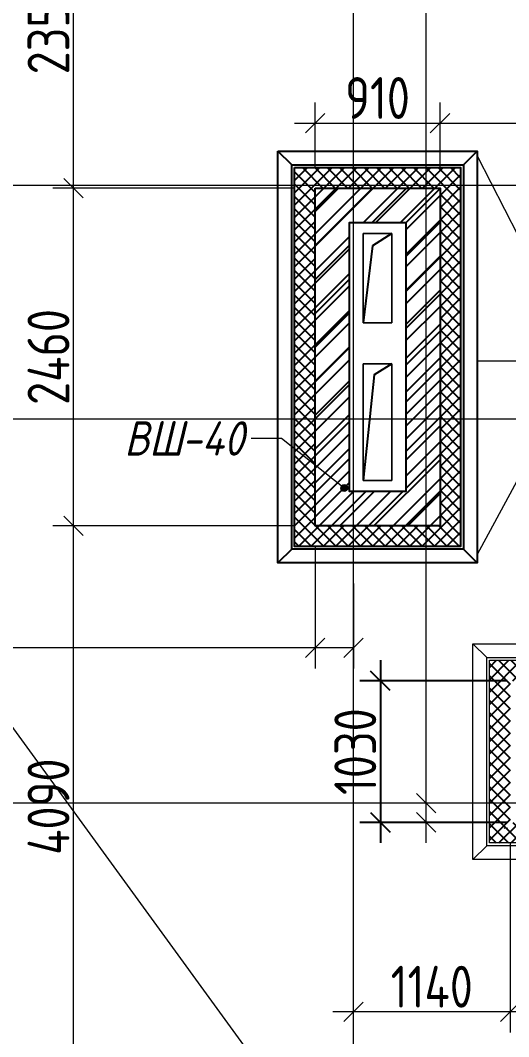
# Model space of a CAD drawing. Header units: millimetres. Extents: x -68946 to 690821, y -552984 to 293768.
# Drawn here: x 166491 to 170047, y -532555 to -525154 of the extents above; entities that cross this region are included whole.
import ezdxf

# ---------------------------------------------------------------- set-up
doc = ezdxf.new("R2010")
doc.units = ezdxf.units.MM
doc.linetypes.add('ADSK_Линия сетки', pattern=[2500, 2000, -250, 0, -250])
doc.layers.get('Defpoints').update_dxf_attribs({"color": 250})
for name, color, linetype, lineweight in [('0) блоки', 250, 'Continuous', 25), ('Аннотация', 250, 'Continuous', 20), ('Крыша', 7, 'Continuous', 5), ('Обобщенные модели', 250, 'Continuous', 9), ('Оси', 250, 'Continuous', 9), ('Перекрытие', 7, 'Continuous', 9), ('Размеры', 7, 'Continuous', 9), ('Стены перегородки', 7, 'Continuous', 13), ('Стены штриховка', 250, 'Continuous', 9)]:
    doc.layers.add(name, color=color, linetype=linetype, lineweight=lineweight)
doc.styles.add('GOST Common_2', font='', dxfattribs={"width": 0.8, "height": 350})
doc.styles.add('GOST Common_I', font='', dxfattribs={"width": 0.9, "height": 250})
doc.styles.add('А3', font='ГОСТ тип А.ttf')
doc.styles.get('GOST Common_2').set_extended_font_data('GOST Common')
doc.styles.get('GOST Common_I').set_extended_font_data('GOST Common', italic=True)
doc.dimstyles.new('ADSK_Основной_2_мм_1', dxfattribs={"dimscale": 304.8, "dimtxt": 201.142999, "dimasz": 0.463911, "dimexe": 0.492126, "dimexo": 0.492126, "dimgap": 0.098425, "dimtad": 1, "dimdec": 0, "dimdsep": 46, "dimtxsty": 'GOST Common_2', "dimblk1": 'OBLIQUE', "dimblk2": 'OBLIQUE', "dimsah": 1, "dimcen": 0.09, "dimdle": 0.492126, "dimazin": 0, "dimtfac": 1, "dimtdec": 4, "dimtix": 1, "dimtmove": 0, "dimatfit": 3, "dimfxl": 1, "dimtvp": 1, "dimtolj": 1, "dimtzin": 0, "dimlwd": 9, "dimlwe": 9, "dimarcsym": 2})
doc.dimstyles.new('ADSK_Основной_2_мм_2', dxfattribs={"dimscale": 304.8, "dimtxt": 201.142999, "dimasz": 0.463911, "dimexe": 0.492126, "dimexo": 0.492126, "dimgap": 0.098425, "dimtad": 1, "dimdec": 0, "dimdsep": 46, "dimtxsty": 'GOST Common_2', "dimblk1": 'OBLIQUE', "dimblk2": 'OBLIQUE', "dimsah": 1, "dimcen": 0.09, "dimdle": 0.492126, "dimazin": 0, "dimtfac": 1, "dimtdec": 4, "dimtix": 1, "dimtmove": 0, "dimatfit": 3, "dimfxl": 1, "dimtvp": 1, "dimtolj": 1, "dimtzin": 0, "dimarcsym": 2})

# ---------------------------------------------------------------- blocks, each defined once
blk = doc.blocks.new('_Oblique')
at = {"color": 0, "linetype": 'ByBlock', "lineweight": -2}
blk.add_line((-0.5, -0.5), (0.5, 0.5), dxfattribs=at)
blk = doc.blocks.new('*D6326')
at = {"layer": 'Defpoints', "color": 0, "lineweight": 30, "transparency": 16777216}
for p in [(166878.4, -528835.6), (168637.2, -528835.6), (168867.2, -532925.6)]:
    blk.add_point(p, dxfattribs=at)
at = {"layer": 'Размеры', "color": 0, "lineweight": 9, "transparency": 16777216}
for p, q in [((166878.4, -533075.6), (166878.4, -528685.6)), ((168487.2, -528835.6), (166728.4, -528835.6)), ((168717.2, -532925.6), (166728.4, -532925.6))]:
    blk.add_line(p, q, dxfattribs=at)
at = {"layer": 'Размеры', "color": 0, "lineweight": 9, "transparency": 16777216, "xscale": 141.4, "yscale": 141.4, "zscale": 141.4}
for p, rotation in [((166878.4, -528835.6), 90), ((166878.4, -532925.6), 270)]:
    blk.add_blockref('_Oblique', p, dxfattribs=dict(at, rotation=rotation))
at = {"layer": 'Размеры', "color": 0, "transparency": 16777216, "insert": (166696, -530880.6), "char_height": 304.8, "width": 625.93, "attachment_point": 5, "rotation": 90, "style": 'А3'}
blk.add_mtext('\\A1;4090', dxfattribs=at)
blk = doc.blocks.new('*D6327')
at = {"layer": 'Defpoints', "color": 0, "lineweight": 30, "transparency": 16777216}
for p in [(166878.4, -526375.6), (168637.2, -526375.6), (168637.2, -528835.6)]:
    blk.add_point(p, dxfattribs=at)
at = {"layer": 'Размеры', "color": 0, "lineweight": 9, "transparency": 16777216}
for p, q in [((166878.4, -528985.6), (166878.4, -526225.6)), ((168487.2, -526375.6), (166728.4, -526375.6)), ((168487.2, -528835.6), (166728.4, -528835.6))]:
    blk.add_line(p, q, dxfattribs=at)
at = {"layer": 'Размеры', "color": 0, "lineweight": 9, "transparency": 16777216, "xscale": 141.4, "yscale": 141.4, "zscale": 141.4}
for p, rotation in [((166878.4, -526375.6), 90), ((166878.4, -528835.6), 270)]:
    blk.add_blockref('_Oblique', p, dxfattribs=dict(at, rotation=rotation))
at = {"layer": 'Размеры', "color": 0, "transparency": 16777216, "insert": (166696, -527605.6), "char_height": 304.8, "width": 605.475, "attachment_point": 5, "rotation": 90, "style": 'А3'}
blk.add_mtext('\\A1;2460', dxfattribs=at)
blk = doc.blocks.new('*D6328')
at = {"layer": 'Defpoints', "color": 0, "lineweight": 30, "transparency": 16777216}
for p in [(166878.4, -524030.6), (168607.2, -524030.6), (168637.2, -526376.6)]:
    blk.add_point(p, dxfattribs=at)
at = {"layer": 'Размеры', "color": 0, "lineweight": 9, "transparency": 16777216}
for p, q in [((166878.4, -526526.6), (166878.4, -523880.6)), ((168457.2, -524030.6), (166728.4, -524030.6)), ((168487.2, -526376.6), (166728.4, -526376.6))]:
    blk.add_line(p, q, dxfattribs=at)
at = {"layer": 'Размеры', "color": 0, "lineweight": 9, "transparency": 16777216, "xscale": 141.4, "yscale": 141.4, "zscale": 141.4}
for p, rotation in [((166878.4, -524030.6), 90), ((166878.4, -526376.6), 270)]:
    blk.add_blockref('_Oblique', p, dxfattribs=dict(at, rotation=rotation))
at = {"layer": 'Размеры', "color": 0, "transparency": 16777216, "insert": (166696, -525203.6), "char_height": 304.8, "width": 605.475, "attachment_point": 5, "rotation": 90, "style": 'А3'}
blk.add_mtext('\\A1;2350', dxfattribs=at)
blk = doc.blocks.new('*D6346')
at = {"layer": 'Defpoints', "color": 0, "lineweight": 30, "transparency": 16777216}
for p in [(170057.2, -530994.5), (173947.2, -530994.5), (170057.2, -532373.9)]:
    blk.add_point(p, dxfattribs=at)
at = {"layer": 'Размеры', "color": 0, "lineweight": 9, "transparency": 16777216}
for p, q in [((170057.2, -531144.5), (170057.2, -532523.9)), ((173947.2, -531144.5), (173947.2, -532523.9)), ((174097.2, -532373.9), (169907.2, -532373.9))]:
    blk.add_line(p, q, dxfattribs=at)
at = {"layer": 'Размеры', "color": 0, "lineweight": 9, "transparency": 16777216, "xscale": 141.4, "yscale": 141.4, "zscale": 141.4, "rotation": 180}
blk.add_blockref('_Oblique', (170057.2, -532373.9), dxfattribs=at)
at = {"layer": 'Размеры', "color": 0, "lineweight": 9, "transparency": 16777216, "xscale": 141.4, "yscale": 141.4, "zscale": 141.4}
blk.add_blockref('_Oblique', (173947.2, -532373.9), dxfattribs=at)
at = {"layer": 'Размеры', "color": 0, "transparency": 16777216, "insert": (172002.2, -532191.5), "char_height": 304.8, "width": 605.475, "attachment_point": 5, "style": 'А3'}
blk.add_mtext('\\A1;3890', dxfattribs=at)
blk = doc.blocks.new('*D6347')
at = {"layer": 'Defpoints', "color": 0, "lineweight": 30, "transparency": 16777216}
for p in [(170057.2, -530994.5), (168917.2, -532373.9), (168917.2, -532473.9)]:
    blk.add_point(p, dxfattribs=at)
at = {"layer": 'Размеры', "color": 0, "lineweight": 9, "transparency": 16777216}
for p, q in [((170057.2, -531144.5), (170057.2, -532523.9)), ((168917.2, -532323.9), (168917.2, -532223.9)), ((170207.2, -532373.9), (168767.2, -532373.9))]:
    blk.add_line(p, q, dxfattribs=at)
at = {"layer": 'Размеры', "color": 0, "lineweight": 9, "transparency": 16777216, "xscale": 141.4, "yscale": 141.4, "zscale": 141.4, "rotation": 180}
blk.add_blockref('_Oblique', (168917.2, -532373.9), dxfattribs=at)
at = {"layer": 'Размеры', "color": 0, "lineweight": 9, "transparency": 16777216, "xscale": 141.4, "yscale": 141.4, "zscale": 141.4}
blk.add_blockref('_Oblique', (170057.2, -532373.9), dxfattribs=at)
at = {"layer": 'Размеры', "color": 0, "transparency": 16777216, "insert": (169487.2, -532191.5), "char_height": 304.8, "width": 560.473, "attachment_point": 5, "style": 'А3'}
blk.add_mtext('\\A1;1140', dxfattribs=at)
blk = doc.blocks.new('*D6352')
at = {"layer": 'Defpoints', "color": 0, "lineweight": 30, "transparency": 16777216}
for p in [(169547.2, -525902), (168637.2, -526375.6), (169547.2, -526375.6)]:
    blk.add_point(p, dxfattribs=at)
at = {"layer": 'Размеры', "color": 0, "lineweight": 9, "transparency": 16777216}
for p, q in [((168637.2, -526225.6), (168637.2, -525752)), ((169547.2, -526225.6), (169547.2, -525752)), ((168487.2, -525902), (169697.2, -525902))]:
    blk.add_line(p, q, dxfattribs=at)
at = {"layer": 'Размеры', "color": 0, "lineweight": 9, "transparency": 16777216, "xscale": 141.4, "yscale": 141.4, "zscale": 141.4, "rotation": 180}
blk.add_blockref('_Oblique', (168637.2, -525902), dxfattribs=at)
at = {"layer": 'Размеры', "color": 0, "lineweight": 9, "transparency": 16777216, "xscale": 141.4, "yscale": 141.4, "zscale": 141.4}
blk.add_blockref('_Oblique', (169547.2, -525902), dxfattribs=at)
at = {"layer": 'Размеры', "color": 0, "transparency": 16777216, "insert": (169092.2, -525719.6), "char_height": 304.8, "width": 454.106, "attachment_point": 5, "style": 'А3'}
blk.add_mtext('\\A1;910', dxfattribs=at)
blk = doc.blocks.new('*D6353')
at = {"layer": 'Defpoints', "color": 0, "lineweight": 30, "transparency": 16777216}
for p in [(174737.4, -525902), (169547.2, -526375.6), (174737.4, -526658)]:
    blk.add_point(p, dxfattribs=at)
at = {"layer": 'Размеры', "color": 0, "lineweight": 9, "transparency": 16777216}
for p, q in [((169547.2, -526225.6), (169547.2, -525752)), ((174737.4, -526508), (174737.4, -525752)), ((169397.2, -525902), (174887.4, -525902))]:
    blk.add_line(p, q, dxfattribs=at)
at = {"layer": 'Размеры', "color": 0, "lineweight": 9, "transparency": 16777216, "xscale": 141.4, "yscale": 141.4, "zscale": 141.4, "rotation": 180}
blk.add_blockref('_Oblique', (169547.2, -525902), dxfattribs=at)
at = {"layer": 'Размеры', "color": 0, "lineweight": 9, "transparency": 16777216, "xscale": 141.4, "yscale": 141.4, "zscale": 141.4}
blk.add_blockref('_Oblique', (174737.4, -525902), dxfattribs=at)
at = {"layer": 'Размеры', "color": 0, "transparency": 16777216, "insert": (172142.3, -525719.6), "char_height": 304.8, "width": 560.473, "attachment_point": 5, "style": 'А3'}
blk.add_mtext('\\A1;5190', dxfattribs=at)
blk = doc.blocks.new('*D6407')
at = {"layer": 'Defpoints', "color": 0, "lineweight": 30, "transparency": 16777216}
for p in [(168637.2, -528835.6), (168917.2, -529105.6), (168917.2, -529723.7)]:
    blk.add_point(p, dxfattribs=at)
at = {"layer": 'Размеры', "color": 0, "lineweight": 9, "transparency": 16777216}
for p, q in [((168637.2, -528985.6), (168637.2, -529873.7)), ((168917.2, -529255.6), (168917.2, -529873.7)), ((168637.2, -529723.7), (109903.3, -529723.7)), ((168917.2, -529723.7), (168487.2, -529723.7))]:
    blk.add_line(p, q, dxfattribs=at)
at = {"layer": 'Размеры', "color": 0, "lineweight": 9, "transparency": 16777216, "xscale": 141.4, "yscale": 141.4, "zscale": 141.4, "rotation": 180}
blk.add_blockref('_Oblique', (168637.2, -529723.7), dxfattribs=at)
at = {"layer": 'Размеры', "color": 0, "lineweight": 9, "transparency": 16777216, "xscale": 141.4, "yscale": 141.4, "zscale": 141.4}
blk.add_blockref('_Oblique', (168917.2, -529723.7), dxfattribs=at)
at = {"layer": 'Размеры', "color": 0, "transparency": 16777216, "insert": (110222.9, -529541.3), "char_height": 304.8, "attachment_point": 5, "style": 'А3'}
blk.add_mtext('\\A1;280', dxfattribs=at)
blk = doc.blocks.new('*D6408')
at = {"layer": 'Defpoints', "color": 0, "lineweight": 30, "transparency": 16777216}
for p in [(169446.6, -530854.5), (170057.2, -530854.5), (170057.2, -530994.5)]:
    blk.add_point(p, dxfattribs=at)
at = {"layer": 'Размеры', "color": 0, "lineweight": 9, "transparency": 16777216}
for p, q in [((169446.6, -530854.5), (169446.6, -475201.3)), ((169907.2, -530854.5), (169296.6, -530854.5)), ((169446.6, -531144.5), (169446.6, -530854.5)), ((169907.2, -530994.5), (169296.6, -530994.5))]:
    blk.add_line(p, q, dxfattribs=at)
at = {"layer": 'Размеры', "color": 0, "lineweight": 9, "transparency": 16777216, "xscale": 141.4, "yscale": 141.4, "zscale": 141.4}
for p, rotation in [((169446.6, -530854.5), 90), ((169446.6, -530994.5), 270)]:
    blk.add_blockref('_Oblique', p, dxfattribs=dict(at, rotation=rotation))
at = {"layer": 'Размеры', "color": 0, "transparency": 16777216, "insert": (169264.2, -475505.6), "char_height": 304.8, "attachment_point": 5, "rotation": 90, "style": 'А3'}
blk.add_mtext('\\A1;140', dxfattribs=at)
blk = doc.blocks.new('*D6428')
at = {"layer": 'Defpoints', "color": 0, "lineweight": 30, "transparency": 16777216}
for p in [(170187.2, -529964.5), (169112.6, -530994.5), (170187.2, -530994.5)]:
    blk.add_point(p, dxfattribs=at)
at = {"layer": 'Размеры', "color": 0, "lineweight": -2, "transparency": 16777216}
for p, q in [((169112.6, -529814.5), (169112.6, -531144.5)), ((170037.2, -529964.5), (168962.6, -529964.5)), ((170037.2, -530994.5), (168962.6, -530994.5))]:
    blk.add_line(p, q, dxfattribs=at)
at = {"layer": 'Размеры', "color": 0, "lineweight": -2, "transparency": 16777216, "xscale": 141.4, "yscale": 141.4, "zscale": 141.4}
for p, rotation in [((169112.6, -529964.5), 90), ((169112.6, -530994.5), 270)]:
    blk.add_blockref('_Oblique', p, dxfattribs=dict(at, rotation=rotation))
at = {"layer": 'Размеры', "color": 0, "transparency": 16777216, "insert": (168930.2, -530479.5), "char_height": 304.8, "attachment_point": 5, "rotation": 90, "style": 'А3'}
blk.add_mtext('\\A1;1030', dxfattribs=at)
blk = doc.blocks.new('йуф')
at = {"color": 7}
for points in [[(11886.1, 17875), (13336.1, 17875), (13336.1, 14875), (11886.1, 14875)], [(11986.1, 17775), (13236.1, 17775), (13236.1, 14975), (11986.1, 14975)], [(12006.1, 17755), (13216.1, 17755), (13216.1, 14995), (12006.1, 14995)], [(12156.1, 17605), (13066.1, 17605), (13066.1, 15145), (12156.1, 15145)], [(12406.1, 17355), (12816.1, 17355), (12816.1, 15395), (12406.1, 15395)]]:
    blk.add_lwpolyline(points, close=True, dxfattribs=at)
for points in [[(12716.1, 17275), (12575.6, 17185.3), (12506.1, 16625)], [(12716.1, 16325), (12586.8, 16244.5), (12506.1, 15475)]]:
    blk.add_lwpolyline(points, dxfattribs=at)

msp = doc.modelspace()

# ---------------------------------------------------------------- hatches: boundary and pattern name
at = {"true_color": 0x000000}
h = msp.add_hatch(dxfattribs=at)
h.set_pattern_fill('ANSI37', color=18, scale=20)
h.set_pattern_definition([(45, (23667.23, -543980.64), (-44.90128, 44.90128), []), (135, (23667.23, -543980.64), (-44.90128, -44.90128), [])])
h.paths.add_polyline_path([(168487.2298, -528055.6404), (168637.2298, -528055.6404), (168637.2298, -526375.6404), (168917.2308, -526375.6404), (168917.2308, -526355.5807), (168487.2298, -526355.5807)])
h.paths.add_polyline_path([(168917.2308, -526355.5807), (168917.2308, -526225.6404), (168487.2298, -526225.6404), (168487.2298, -526355.5807)])
h.paths.add_polyline_path([(169697.2298, -526355.5807), (169697.2298, -526225.6404), (168917.2308, -526225.6404), (168917.2308, -526355.5807)])
h.paths.add_polyline_path([(169547.2298, -528055.6404), (169697.2298, -528055.6404), (169697.2298, -526355.5807), (168917.2308, -526355.5807), (168917.2308, -526375.6404), (169547.2298, -526375.6404)])
h.paths.add_polyline_path([(169547.2298, -528835.6398), (168917.2308, -528835.6398), (168917.2308, -528985.6398), (169697.2298, -528985.6398), (169697.2298, -528055.6404), (169547.2298, -528055.6404)])
h.paths.add_polyline_path([(168637.2298, -528835.6398), (168637.2298, -528392.3581), (168487.2298, -528274.008), (168487.2298, -528985.6398), (168917.2308, -528985.6398), (168917.2308, -528835.6398)])
h.paths.add_polyline_path([(168487.2298, -528274.008), (168637.2298, -528392.3581), (168637.2298, -528055.6404), (168487.2298, -528055.6404)])
h = msp.add_hatch(dxfattribs=at)
h.set_pattern_fill('ANSI32', color=18, scale=20)
h.set_pattern_definition([(45, (23667.23, -543980.64), (-134.70384, 134.70384), []), (45, (23757.03, -543980.64), (-134.70384, 134.70384), [])])
h.paths.add_polyline_path([(168637.2298, -528055.6404), (168887.2298, -528055.6404), (168887.2298, -526625.6404), (168917.2308, -526625.6404), (168917.2308, -526375.6404), (168637.2298, -526375.6404)])
h.paths.add_polyline_path([(168887.2298, -528055.6404), (168637.2298, -528055.6404), (168637.2298, -528392.3581), (168829.8022, -528544.2979, -0.711494314), (168874.4288, -528559.7832, -1), (168824.4288, -528559.7832, -0.168569468), (168829.8022, -528544.2979), (168637.2298, -528392.3581), (168637.2298, -528835.6398), (168917.2308, -528835.6398), (168917.2308, -528585.6398), (168887.2298, -528585.6398)])
h.paths.add_polyline_path([(168917.2308, -528585.6398), (168917.2308, -528835.6398), (169547.2298, -528835.6398), (169547.2298, -528055.6404), (169297.2298, -528055.6404), (169297.2298, -528585.6398)])
h.paths.add_polyline_path([(169547.2298, -526375.6404), (168917.2308, -526375.6404), (168917.2308, -526625.6404), (169297.2298, -526625.6404), (169297.2298, -528055.6404), (169547.2298, -528055.6404)])
h = msp.add_hatch(dxfattribs=at)
h.set_pattern_fill('ANSI37', color=18, scale=20)
h.set_pattern_definition([(45, (242167.53, -434885.63), (-44.90128, 44.90128), []), (135, (242167.53, -434885.63), (-44.90128, -44.90128), [])])
h.paths.add_polyline_path([(169907.2079, -529814.5211), (169907.2079, -531144.5211), (171217.2079, -531144.5211), (171217.2079, -530994.5211), (170057.2079, -530994.5211), (170057.2079, -529964.5211), (171217.2079, -529964.5211), (171217.2079, -529814.5211)])
at = {"layer": '0) блоки'}
h = msp.add_hatch(dxfattribs=at)
h.set_pattern_fill('ANSI31', color=256, scale=55)
h.paths.add_polyline_path([(168637.2288, -526375.6404), (169547.2288, -526375.6404), (169547.2288, -528835.6398), (168637.2288, -528835.6398)])
h.paths.add_polyline_path([(169297.2288, -528585.6398), (168887.2288, -528585.6398), (168887.2288, -526625.6404), (169297.2288, -526625.6404)], flags=16)
h = msp.add_hatch(dxfattribs=at)
h.set_pattern_fill('ANSI31', color=256, scale=55)
h.paths.add_polyline_path([(169297.2288, -528585.6398), (168887.2288, -528585.6398), (168887.2288, -526625.6404), (169297.2288, -526625.6404)], flags=16)
h.paths.add_polyline_path([(168637.2288, -526375.6404), (169547.2288, -526375.6404), (169547.2288, -528835.6398), (168637.2288, -528835.6398)])
at = {"layer": 'Аннотация'}
h = msp.add_hatch(color=256, dxfattribs=at)
edge = h.paths.add_edge_path()
edge.add_arc((168849.4288, -528559.7832), 25, 0, 360)

# ---------------------------------------------------------------- linework, layer by layer
at = {"color": 7}
for p, q in [((168467.2298, -526205.6404), (168367.2298, -526105.6404)), ((169717.2298, -526205.6404), (169817.2298, -526105.6404)), ((168467.2298, -529005.6398), (168367.2298, -529105.6398)), ((169717.2298, -529005.6398), (169817.2298, -529105.6398))]:
    msp.add_line(p, q, dxfattribs=at)
at = {"layer": '0) блоки'}
for points in [[(168637.2288, -526375.6404), (169547.2288, -526375.6404), (169547.2288, -528835.6398), (168637.2288, -528835.6398)], [(169297.2288, -528585.6398), (168887.2288, -528585.6398), (168887.2288, -526625.6404), (169297.2288, -526625.6404)]]:
    msp.add_lwpolyline(points, close=True, dxfattribs=at)
at = {"layer": 'Аннотация'}
for p, q in [((168391.9184, -528198.8072), (168171.013, -528198.8072)), ((168849.4288, -528559.7832), (168391.9184, -528198.8072))]:
    msp.add_line(p, q, dxfattribs=at)
msp.add_circle((168849.4288, -528559.7832), 25, dxfattribs=at)
at = {"layer": 'Крыша'}
for p, q in [((169817.2298, -526141.5269), (170580.2158, -527633.1404)), ((168595.2079, -533271.4547), (164399.2437, -527510.1226)), ((169817.2298, -527633.1404), (170580.2158, -527633.1404)), ((170580.2158, -527633.1404), (169817.2298, -529044.9995))]:
    msp.add_line(p, q, dxfattribs=at)
at = {"layer": 'Обобщенные модели', "color": 7}
for p, q in [((168987.2298, -526705.6404), (169197.2298, -526705.6404)), ((168987.2298, -527355.6404), (168987.2298, -526705.6404)), ((168987.2298, -526705.6404), (168987.2298, -527355.6404)), ((169197.2298, -526705.6404), (168987.2298, -526705.6404)), ((169197.2298, -526705.6404), (169197.2298, -527355.6404)), ((169197.2298, -527355.6404), (169197.2298, -526705.6404)), ((169197.2298, -527355.6404), (168987.2298, -527355.6404)), ((168987.2298, -527355.6404), (169197.2298, -527355.6404)), ((168987.2298, -527655.6398), (169197.2298, -527655.6398)), ((168987.2298, -528505.6398), (168987.2298, -527655.6398)), ((168987.2298, -527655.6398), (168987.2298, -528505.6398)), ((169197.2298, -527655.6398), (168987.2298, -527655.6398)), ((169197.2298, -527655.6398), (169197.2298, -528505.6398)), ((169197.2298, -528505.6398), (169197.2298, -527655.6398)), ((169197.2298, -528505.6398), (168987.2298, -528505.6398)), ((168987.2298, -528505.6398), (169197.2298, -528505.6398))]:
    msp.add_line(p, q, dxfattribs=at)
at = {"layer": 'Оси', "linetype": 'ADSK_Линия сетки', "ltscale": 100}
for p, q in [((168917.2308, -547719.4803), (168917.2308, -482778.6358)), ((180488.1093, -526355.5807), (122987.2298, -526355.5807)), ((88763.207, -528055.6404), (180488.1093, -528055.6404)), ((180488.1093, -530855.5211), (122987.2298, -530855.5211))]:
    msp.add_line(p, q, dxfattribs=at)
at = {"layer": 'Перекрытие'}
for p, q in [((169887.2079, -529794.5211), (169787.2079, -529694.5211)), ((169787.2079, -531264.5211), (169887.2079, -531164.5211))]:
    msp.add_line(p, q, dxfattribs=at)
for points in [[(169787.2069, -529694.5211), (174217.2069, -529694.5211), (174217.2069, -531264.5211), (169787.2069, -531264.5211)], [(169787.2079, -529694.5211), (174217.2079, -529694.5211), (174217.2079, -531264.5211), (169787.2079, -531264.5211)], [(169887.2069, -529794.5211), (174117.2069, -529794.5211), (174117.2069, -531164.5211), (169887.2069, -531164.5211)], [(169887.2079, -529794.5211), (174117.2079, -529794.5211), (174117.2079, -531164.5211), (169887.2079, -531164.5211)]]:
    msp.add_lwpolyline(points, close=True, dxfattribs=at)
msp.add_lwpolyline([(171217.2079, -531144.5211), (169907.2079, -531144.5211), (169907.2079, -529814.5211), (171217.2079, -529814.5211)], dxfattribs=at)
at = {"layer": 'Стены перегородки'}
msp.add_line((168987.2079, -528125.6404), (168987.2079, -527855.6404), dxfattribs=at)
at = {"layer": 'Стены штриховка'}
for p, q in [((170015.2079, -531034.5931), (170015.2079, -531036.5931)), ((170015.2079, -531036.5931), (170017.2079, -531036.5931)), ((170037.2079, -531034.5931), (170037.2079, -531036.5931))]:
    msp.add_line(p, q, dxfattribs=at)

# ---------------------------------------------------------------- block references
at = {"color": 7}
msp.add_blockref('йуф', (156481.0838, -543980.641), dxfattribs=at)

# ---------------------------------------------------------------- texts
at = {"layer": 'Аннотация', "char_height": 250, "attachment_point": 1, "style": 'GOST Common_I'}
for s, insert, width in [('ВШ', (167248.2786, -528073.8072), 505.063125), ('-40', (167664.9973, -528073.8072), 613.290937)]:
    msp.add_mtext(s, dxfattribs=dict(at, insert=insert, width=width))

# ---------------------------------------------------------------- dimensions: what is measured, and where the dimension line sits
at = {"layer": 'Размеры'}
for base, p1, p2, override, picture, middle in [((169446.6109, -530854.5211), (170057.2079, -530994.5211), (170057.2079, -530854.5211), {"dimtxt": 1, "dimlfac": 1, "dimpost": '<>', "dimtxsty": 'А3', "dimfxl": 2070}, '*D6408', (169446.6109, -475505.5735)), ((166878.4161, -526375.6404), (168637.2298, -528835.6398), (168637.2298, -526375.6404), {"dimtxt": 1, "dimlfac": 1, "dimpost": '<>', "dimtxsty": 'А3', "dimfxl": 2070}, '*D6327', (166878.4161, -527605.6401)), ((166878.4161, -528835.6398), (168867.2079, -532925.6404), (168637.2298, -528835.6398), {"dimtxt": 1, "dimlfac": 1, "dimpost": '<>', "dimtxsty": 'А3', "dimfxl": 4290.078787}, '*D6326', (166878.4161, -530880.6401))]:
    dim = msp.add_linear_dim(base=base, p1=p1, p2=p2, angle=90, dimstyle='ADSK_Основной_2_мм_1', override=override, dxfattribs=at)
    dim.commit()
    dim.dimension.update_dxf_attribs({"geometry": picture, "text_midpoint": middle, "dimtype": 160})
dim = msp.add_linear_dim(base=(166878.4161, -524030.6404), p1=(168637.2298, -526376.6404), p2=(168607.2079, -524030.6404), angle=90, text='2350', dimstyle='ADSK_Основной_2_мм_1', override={"dimtxt": 1, "dimlfac": 1, "dimpost": '<>', "dimtxsty": 'А3', "dimfxl": 2540.96308}, dxfattribs=at)
dim.commit()
dim.dimension.update_dxf_attribs({"geometry": '*D6328', "text_midpoint": (166878.4161, -525203.6404), "dimtype": 160})
for base, p1, p2, override, picture, middle in [((169547.2298, -525902.0236), (168637.2298, -526375.6404), (169547.2298, -526375.6404), {"dimtxt": 1, "dimlfac": 1, "dimpost": '<>', "dimtxsty": 'А3', "dimfxl": 380}, '*D6352', (169092.2298, -525719.6236)), ((174737.3725, -525902.0236), (169547.2298, -526375.6404), (174737.3725, -526657.9605), {"dimtxt": 1, "dimlfac": 1, "dimpost": '<>', "dimtxsty": 'А3', "dimfxl": 6133.305966}, '*D6353', (172142.3012, -525719.6236)), ((168917.2308, -532373.9146), (170057.2079, -530994.5211), (168917.2308, -532473.8995), {"dimtxt": 1, "dimlfac": 1, "dimpost": '<>', "dimtxsty": 'А3', "dimfxl": 2046.128247}, '*D6347', (169487.2194, -532191.5146)), ((170057.2079, -532373.9146), (173947.2079, -530994.5211), (170057.2079, -530994.5211), {"dimtxt": 1, "dimlfac": 1, "dimpost": '<>', "dimtxsty": 'А3', "dimfxl": 3760.003324}, '*D6346', (172002.2079, -532191.5146))]:
    dim = msp.add_linear_dim(base=base, p1=p1, p2=p2, dimstyle='ADSK_Основной_2_мм_1', override=override, dxfattribs=at)
    dim.commit()
    dim.dimension.update_dxf_attribs({"geometry": picture, "text_midpoint": middle})
dim = msp.add_linear_dim(base=(168917.2308, -529723.7025), p1=(168637.2298, -528835.6398), p2=(168917.2308, -529105.6398), dimstyle='ADSK_Основной_2_мм_1', override={"dimtxt": 1, "dimlfac": 1, "dimpost": '<>', "dimtxsty": 'А3', "dimfxl": 2070}, dxfattribs=at)
dim.commit()
dim.dimension.update_dxf_attribs({"geometry": '*D6407', "text_midpoint": (110222.863, -529723.7025), "dimtype": 160})
dim = msp.add_linear_dim(base=(169112.5889, -530994.5211), p1=(170187.2079, -529964.5211), p2=(170187.2079, -530994.5211), angle=90, dimstyle='ADSK_Основной_2_мм_2', override={"dimtxt": 1, "dimlfac": 1, "dimpost": '<>', "dimtxsty": 'А3'}, dxfattribs=at)
dim.commit()
dim.dimension.update_dxf_attribs({"geometry": '*D6428', "text_midpoint": (168930.1889, -530479.5211)})

doc.saveas('drawing.dxf')
